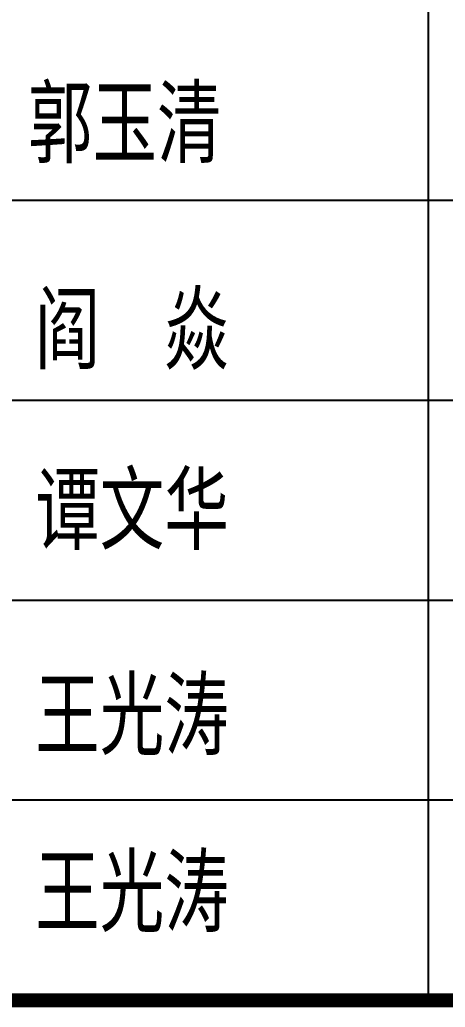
# Model space of a CAD drawing. Extents: x -33967 to 1773478, y -1022458 to -784650.
# Drawn here: x 368282 to 371250, y -866680 to -859782 of the extents above; entities that cross this region are included whole.
import ezdxf

# ---------------------------------------------------------------- set-up
doc = ezdxf.new("R2010")
doc.units = 0
doc.header["$LTSCALE"] = 1000
doc.header["$MEASUREMENT"] = 0
doc.layers.add('PUB_TITLE', color=4, linetype='Continuous')
doc.layers.add('TEXT', color=7, linetype='Continuous')
doc.styles.add('_gyy_title_ST', font='', dxfattribs={"width": 0.8})
doc.styles.get('_gyy_title_ST').set_extended_font_data('SimSun')

msp = doc.modelspace()

# ---------------------------------------------------------------- linework, layer by layer
at = {"layer": 'PUB_TITLE'}
for p, q in [((371132.395531354, -854060.4507451633), (371132.395531354, -866630.7844951632)), ((373925.803031354, -861043.9694951633), (364148.8767813514, -861043.9694951633)), ((373925.803031354, -862440.6732451632), (364148.8767813514, -862440.6732451632)), ((373925.803031354, -863837.3769951633), (364148.8767813514, -863837.3769951633)), ((373925.803031354, -865234.0807451631), (364148.8767813514, -865234.0807451631))]:
    msp.add_line(p, q, dxfattribs=at)
at = {"layer": 'PUB_TITLE', "const_width": 97.76916472714754}
msp.add_lwpolyline([(364148.8767813514, -866630.7844951632), (373925.803031354, -866630.7844951632)], dxfattribs=at)

# ---------------------------------------------------------------- texts
at = {"layer": 'TEXT', "color": 3, "style": '_gyy_title_ST', "width": 0.6999999999994356}
for s, p in [('郭玉清', (368339.6578613471, -860732.2707868534)), ('阎  焱', (368390.0501972353, -862174.8396347316)), ('谭文华', (368390.0501972353, -863433.0210105847)), ('王光涛', (368390.0501972353, -864866.6724681812)), ('王光涛', (368390.0501972353, -866102.7189366794))]:
    msp.add_text(s, height=471.5849989643839, dxfattribs=at).set_placement(p)

doc.saveas('drawing.dxf')
